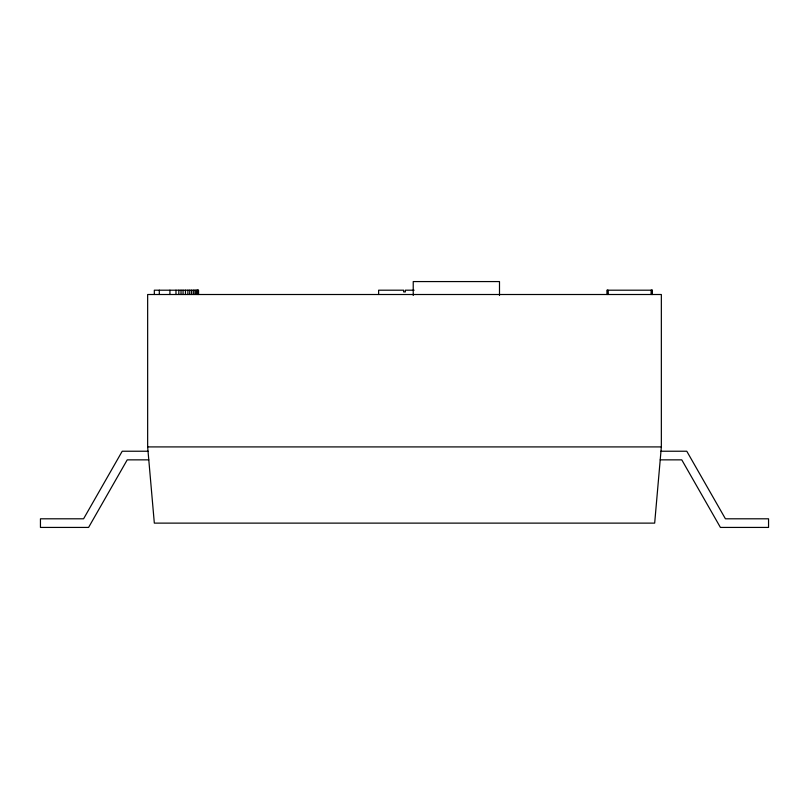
<?xml version="1.0" encoding="UTF-8"?>
<svg xmlns="http://www.w3.org/2000/svg" width="809" height="809" viewBox="0 0 809 809"><rect width="100%" height="100%" fill="white"/><g stroke="black" fill="none" stroke-linecap="round" stroke-linejoin="round"><path stroke-width="1.21" d="M198.468 294.506L198.043 290.198M661.347 446.912L654.673 523.12L154.327 523.12L147.653 446.912L147.653 294.506L661.347 294.506L661.347 446.912L147.653 446.912M414.117 290.198L405.36 290.198L405.36 291.918L403.64 291.918L403.64 290.198L378.622 290.198L378.622 294.506M148.037 451.23L122.22 451.23L83.58 518.802L40.45 518.802L40.45 527.428L88.585 527.428L127.225 459.856L148.785 459.856M660.963 451.23L686.78 451.23L725.42 518.802L768.55 518.802L768.55 527.428L720.414 527.428L681.775 459.856L660.215 459.856M652.236 294.506L652.236 290.198L606.881 290.198L607.013 294.506M652.094 290.198L652.094 294.506M651.933 290.198L651.933 294.506M651.124 290.198L651.103 294.506M607.994 290.198L607.994 294.506M607.64 290.198L607.64 294.506M499.497 295.457L499.497 281.572L413.227 281.572L413.227 295.457M198.559 294.506L198.559 290.198L154.327 290.198L154.327 294.506M197.932 290.198L197.932 294.506M197.234 290.198L197.234 294.506M196.213 290.198L196.213 294.506M194.949 290.198L194.949 294.506M193.331 290.198L193.331 294.506M191.531 290.198L191.531 294.506M189.721 290.198L189.721 294.506M187.88 290.198L187.88 294.506M185.453 290.198L185.453 294.506M183.056 290.198L183.056 294.506M181.024 290.198L181.024 294.506M178.84 290.198L178.84 294.506M175.988 290.198L175.988 294.506M169.92 290.198L169.92 294.506M159.302 290.198L159.302 294.506"/></g></svg>
